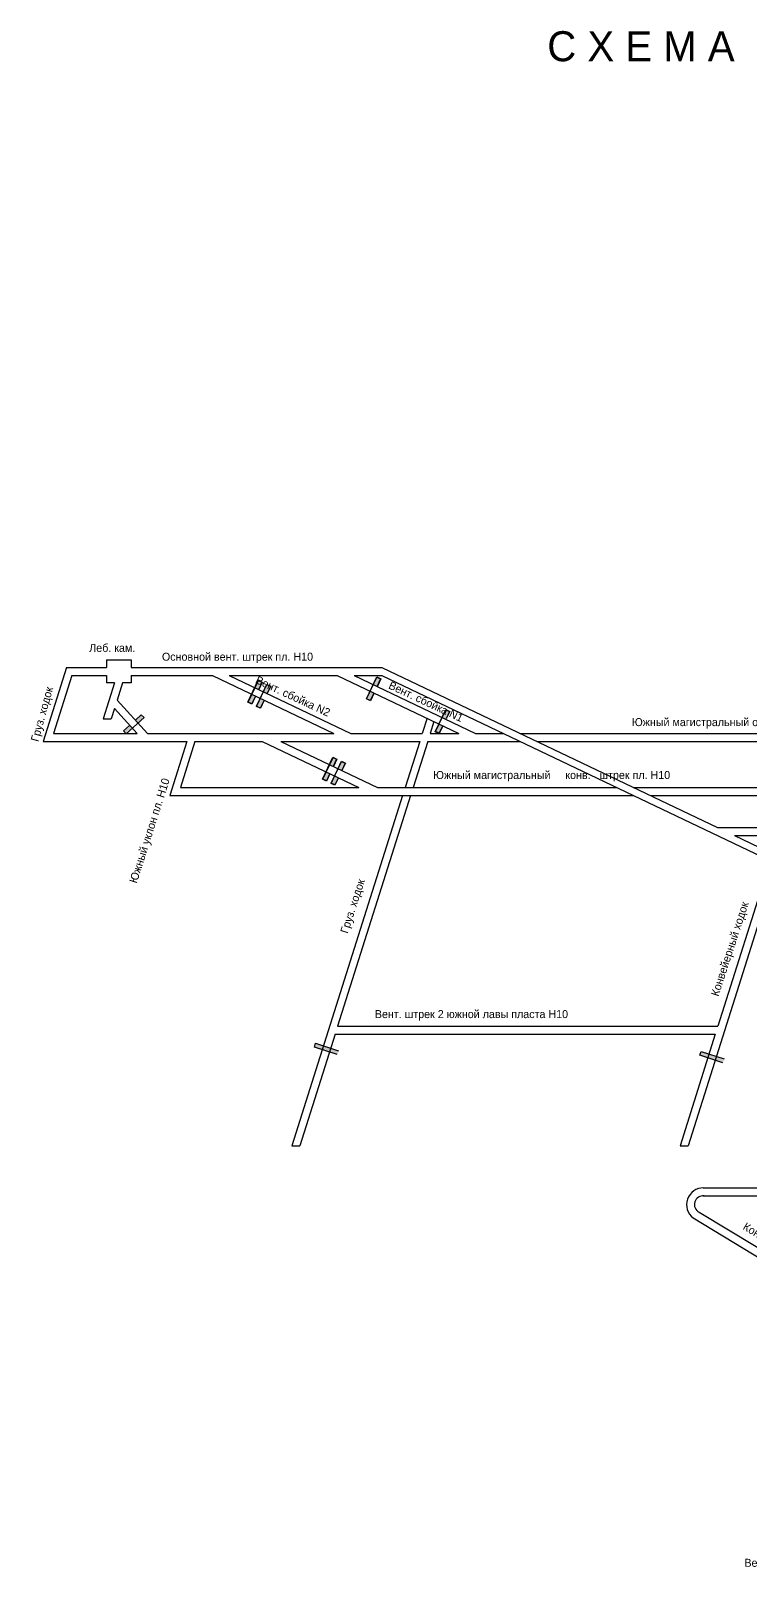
# Model space of a CAD drawing. Header units: millimetres. Extents: x -1214 to 420, y -473 to 386.
# Drawn here: x -1214 to -855, y -383 to 386 of the extents above; entities that cross this region are included whole.
import ezdxf

# ---------------------------------------------------------------- set-up
doc = ezdxf.new("R2010")
doc.units = ezdxf.units.MM
doc.layers.add('Двери', color=7, linetype='Continuous')
doc.layers.add('Перемычки', color=7, linetype='Continuous')

msp = doc.modelspace()

# ---------------------------------------------------------------- hatches: boundary and pattern name
at = {"layer": 'Двери'}
h = msp.add_hatch(color=256, dxfattribs=at)
h.paths.add_polyline_path([(-1040.85, 58.38), (-1039.09, 62.08), (-1041.08, 63.02), (-1042.84, 59.32), (-1042.75, 59.28), (-1041.03, 62.89), (-1039.22, 62.03), (-1040.94, 58.42)])
h.paths.add_polyline_path([(-1044.47, 55.67), (-1042.75, 59.28), (-1042.84, 59.32), (-1044.56, 55.71)])
h.paths.add_polyline_path([(-1044.34, 51.06), (-1042.58, 54.76), (-1042.67, 54.81), (-1044.39, 51.2), (-1046.19, 52.06), (-1044.47, 55.67), (-1044.56, 55.71), (-1046.33, 52.01)])
h = msp.add_hatch(color=3, dxfattribs=at)
h.paths.add_polyline_path([(-1039.22, 62.03), (-1041.03, 62.89), (-1042.75, 59.28), (-1040.94, 58.42)])
h.paths.add_polyline_path([(-1046.19, 52.06), (-1044.39, 51.2), (-1042.67, 54.81), (-1044.47, 55.67)])
h = msp.add_hatch(color=256, dxfattribs=at)
h.paths.add_polyline_path([(-1100.11, 56.7), (-1098.34, 60.41), (-1100.33, 61.35), (-1102.09, 57.65), (-1102, 57.61), (-1100.28, 61.22), (-1098.48, 60.36), (-1100.2, 56.75)])
h.paths.add_polyline_path([(-1103.72, 54), (-1102, 57.61), (-1102.09, 57.65), (-1103.81, 54.04)])
h.paths.add_polyline_path([(-1103.59, 49.39), (-1101.83, 53.09), (-1101.92, 53.14), (-1103.64, 49.53), (-1105.45, 50.39), (-1103.72, 54), (-1103.81, 54.04), (-1105.58, 50.34)])
h = msp.add_hatch(color=3, dxfattribs=at)
h.paths.add_polyline_path([(-1098.48, 60.36), (-1100.28, 61.22), (-1102, 57.61), (-1100.2, 56.75)])
h.paths.add_polyline_path([(-1105.45, 50.39), (-1103.64, 49.53), (-1101.92, 53.14), (-1103.72, 54)])
h = msp.add_hatch(color=256, dxfattribs=at)
h.paths.add_polyline_path([(-1095.83, 54.66), (-1094.06, 58.36), (-1096.05, 59.31), (-1097.81, 55.61), (-1097.72, 55.57), (-1096, 59.18), (-1094.2, 58.32), (-1095.92, 54.7)])
h.paths.add_polyline_path([(-1099.45, 51.96), (-1097.72, 55.57), (-1097.81, 55.61), (-1099.54, 52)])
h.paths.add_polyline_path([(-1099.32, 47.35), (-1097.55, 51.05), (-1097.64, 51.09), (-1099.36, 47.48), (-1101.17, 48.34), (-1099.45, 51.96), (-1099.54, 52), (-1101.3, 48.3)])
h = msp.add_hatch(color=3, dxfattribs=at)
h.paths.add_polyline_path([(-1094.2, 58.32), (-1096, 59.18), (-1097.72, 55.57), (-1095.92, 54.7)])
h.paths.add_polyline_path([(-1101.17, 48.34), (-1099.36, 47.48), (-1097.64, 51.09), (-1099.45, 51.96)])
h = msp.add_hatch(color=256, dxfattribs=at)
h.paths.add_polyline_path([(-1006.44, 42.02), (-1004.67, 45.72), (-1006.66, 46.67), (-1008.42, 42.97), (-1008.33, 42.93), (-1006.61, 46.54), (-1004.81, 45.68), (-1006.53, 42.07)])
h.paths.add_polyline_path([(-1010.05, 39.32), (-1008.33, 42.93), (-1008.42, 42.97), (-1010.14, 39.36)])
h.paths.add_polyline_path([(-1009.92, 34.71), (-1008.16, 38.41), (-1008.25, 38.46), (-1009.97, 34.85), (-1011.78, 35.71), (-1010.05, 39.32), (-1010.14, 39.36), (-1011.91, 35.66)])
h = msp.add_hatch(color=3, dxfattribs=at)
h.paths.add_polyline_path([(-1004.81, 45.68), (-1006.61, 46.54), (-1008.33, 42.93), (-1006.53, 42.07)])
h.paths.add_polyline_path([(-1011.78, 35.71), (-1009.97, 34.85), (-1008.25, 38.46), (-1010.05, 39.32)])
h = msp.add_hatch(color=256, dxfattribs=at)
h.paths.add_polyline_path([(-1161.83, 41.54), (-1158.79, 44.3), (-1157.31, 42.67), (-1160.35, 39.91), (-1160.42, 39.99), (-1157.45, 42.67), (-1158.8, 44.15), (-1161.76, 41.47)])
h.paths.add_polyline_path([(-1163.38, 37.3), (-1160.42, 39.99), (-1160.35, 39.91), (-1163.31, 37.23)])
h.paths.add_polyline_path([(-1167.83, 36.1), (-1164.79, 38.86), (-1164.72, 38.78), (-1167.69, 36.09), (-1166.34, 34.61), (-1163.38, 37.3), (-1163.31, 37.23), (-1166.35, 34.47)])
h = msp.add_hatch(color=3, dxfattribs=at)
h.paths.add_polyline_path([(-1158.8, 44.15), (-1157.45, 42.67), (-1160.42, 39.99), (-1161.76, 41.47)])
h.paths.add_polyline_path([(-1166.34, 34.61), (-1167.69, 36.09), (-1164.72, 38.78), (-1163.38, 37.3)])
h = msp.add_hatch(color=256, dxfattribs=at)
h.paths.add_polyline_path([(-1062.81, 18.25), (-1061.04, 21.95), (-1063.03, 22.9), (-1064.79, 19.2), (-1064.7, 19.16), (-1062.98, 22.77), (-1061.18, 21.91), (-1062.9, 18.3)])
h.paths.add_polyline_path([(-1066.42, 15.55), (-1064.7, 19.16), (-1064.79, 19.2), (-1066.51, 15.59)])
h.paths.add_polyline_path([(-1066.29, 10.94), (-1064.53, 14.64), (-1064.62, 14.69), (-1066.34, 11.08), (-1068.15, 11.94), (-1066.42, 15.55), (-1066.51, 15.59), (-1068.28, 11.89)])
h = msp.add_hatch(color=3, dxfattribs=at)
h.paths.add_polyline_path([(-1061.18, 21.91), (-1062.98, 22.77), (-1064.7, 19.16), (-1062.9, 18.3)])
h.paths.add_polyline_path([(-1068.15, 11.94), (-1066.34, 11.08), (-1064.62, 14.69), (-1066.42, 15.55)])
h = msp.add_hatch(color=256, dxfattribs=at)
h.paths.add_polyline_path([(-1058.53, 16.21), (-1056.76, 19.91), (-1058.75, 20.86), (-1060.51, 17.16), (-1060.42, 17.11), (-1058.7, 20.72), (-1056.9, 19.86), (-1058.62, 16.25)])
h.paths.add_polyline_path([(-1062.15, 13.5), (-1060.42, 17.11), (-1060.51, 17.16), (-1062.24, 13.55)])
h.paths.add_polyline_path([(-1062.02, 8.9), (-1060.25, 12.6), (-1060.34, 12.64), (-1062.06, 9.03), (-1063.87, 9.89), (-1062.15, 13.5), (-1062.24, 13.55), (-1064, 9.85)])
h = msp.add_hatch(color=3, dxfattribs=at)
h.paths.add_polyline_path([(-1056.9, 19.86), (-1058.7, 20.72), (-1060.42, 17.11), (-1058.62, 16.25)])
h.paths.add_polyline_path([(-1063.87, 9.89), (-1062.06, 9.03), (-1060.34, 12.64), (-1062.15, 13.5)])
at = {"layer": 'Перемычки'}
h = msp.add_hatch(color=256, dxfattribs=at)
h.paths.add_polyline_path([(-1072.45, -122.02), (-1068.55, -123.3), (-1068.52, -123.2), (-1072.32, -121.96), (-1071.7, -120.06), (-1067.9, -121.3), (-1067.87, -121.2), (-1071.77, -119.93)])
h.paths.add_polyline_path([(-1068.52, -123.2), (-1068.55, -123.3), (-1060.85, -125.81), (-1060.17, -123.72), (-1067.87, -121.2), (-1067.9, -121.3), (-1060.3, -123.78), (-1060.92, -125.69)])
h = msp.add_hatch(color=3, dxfattribs=at)
h.paths.add_polyline_path([(-1071.7, -120.06), (-1072.32, -121.96), (-1068.52, -123.2), (-1067.9, -121.3)])
h.paths.add_polyline_path([(-1064.72, -124.44), (-1064.1, -122.54), (-1067.9, -121.3), (-1068.52, -123.2)])
h.paths.add_polyline_path([(-1064.72, -124.44), (-1060.92, -125.69), (-1060.3, -123.78), (-1064.1, -122.54)])
h = msp.add_hatch(color=256, dxfattribs=at)
h.paths.add_polyline_path([(-879.75, -126.09), (-875.85, -127.37), (-875.82, -127.28), (-879.62, -126.03), (-879, -124.13), (-875.2, -125.38), (-875.17, -125.28), (-879.06, -124)])
h.paths.add_polyline_path([(-875.82, -127.28), (-875.85, -127.37), (-868.16, -129.9), (-867.47, -127.81), (-875.17, -125.28), (-875.2, -125.38), (-867.6, -127.87), (-868.22, -129.77)])
h = msp.add_hatch(color=3, dxfattribs=at)
h.paths.add_polyline_path([(-879, -124.13), (-879.62, -126.03), (-875.82, -127.28), (-875.2, -125.38)])
h.paths.add_polyline_path([(-872.02, -128.52), (-871.4, -126.62), (-875.2, -125.38), (-875.82, -127.28)])
h.paths.add_polyline_path([(-872.02, -128.52), (-868.22, -129.77), (-867.6, -127.87), (-871.4, -126.62)])

# ---------------------------------------------------------------- linework, layer by layer
for p, q in [((-1176.13, 71.55), (-1163.83, 71.55)), ((-1176.13, 71.55), (-1176.13, 67.75)), ((-1163.83, 71.55), (-1163.83, 67.75)), ((-1196.21, 67.75), (-1207.9, 30.79)), ((-1193.47, 63.75), (-1202.63, 34.79)), ((-1196.21, 67.75), (-1176.13, 67.75)), ((-1193.47, 63.75), (-1176.13, 63.75)), ((-1192.21, 67.75), (-1192.21, 67.75)), ((-1176.13, 63.75), (-1176.13, 60.07)), ((-1163.83, 67.75), (-1038.61, 67.75)), ((-1163.83, 63.75), (-1139.4, 63.75)), ((-1163.83, 63.75), (-1163.83, 60.07)), ((-1139.4, 63.75), (-1123.24, 63.75)), ((-1123.24, 63.75), (-1062.52, 34.78)), ((-1114.86, 63.75), (-1054.13, 34.78)), ((-1114.86, 63.75), (-1060.85, 63.75)), ((-1067.35, 63.75), (-1060.85, 63.75)), ((-1060.85, 63.75), (-1000.12, 34.78)), ((-1052.46, 63.75), (-991.74, 34.78)), ((-1052.46, 63.75), (-1038.61, 63.75)), ((-1044.81, 63.75), (-1038.61, 63.75)), ((-1038.61, 67.75), (-870.83, -12.27)), ((-1038.61, 63.75), (-517.19, -184.93)), ((-1172.12, 60.07), (-1177.81, 42.08)), ((-1172.12, 60.07), (-1176.13, 60.07)), ((-1168.12, 60.07), (-1170.84, 51.47)), ((-1163.83, 60.07), (-1168.12, 60.07)), ((-1172.19, 47.19), (-1173.81, 42.08)), ((-1172.19, 47.19), (-1160.94, 34.79)), ((-1170.84, 51.47), (-1155.7, 34.79)), ((-1177.81, 42.08), (-1173.81, 42.08)), ((-1016.01, 42.36), (-1018.41, 34.79)), ((-1012.54, 40.71), (-1014.41, 34.78)), ((-1207.9, 30.79), (-1136, 30.79)), ((-1202.63, 34.79), (-1160.94, 34.79)), ((-1155.7, 34.79), (-1062.52, 34.78)), ((-1136, 30.79), (-1144.55, 3.75)), ((-1132, 30.79), (-1139.29, 7.75)), ((-1132, 30.79), (-1098.39, 30.78)), ((-1098.39, 30.78), (-1050.08, 7.74)), ((-1089.15, 30.78), (-1040.83, 7.74)), ((-1089.15, 30.78), (-1019.68, 30.78)), ((-1054.13, 34.78), (-1018.41, 34.79)), ((-1019.68, 30.78), (-1026.96, 7.75)), ((-1015.68, 30.78), (-1022.96, 7.74)), ((-1015.68, 30.78), (-969.49, 30.78)), ((-1014.41, 34.78), (-1000.12, 34.78)), ((-1006.62, 34.78), (-1000.12, 34.78)), ((-991.74, 34.78), (-977.88, 34.78)), ((-969.49, 34.78), (-710.58, 34.78)), ((-961.11, 30.78), (-843.68, 30.78)), ((-1139.29, 7.75), (-1050.09, 7.75)), ((-1040.83, 7.74), (-921.16, 7.73)), ((-912.77, 7.73), (-795.32, 7.72)), ((-1144.61, 3.75), (-912.77, 3.73)), ((-1028.23, 3.75), (-1083.6, -171.29)), ((-1024.23, 3.75), (-1060.7, -111.54)), ((-904.38, 3.73), (-834.24, 3.72)), ((-870.83, -12.27), (-807.91, -12.28)), ((-862.44, -16.27), (-799.52, -16.28)), ((-862.44, -16.27), (-828.88, -32.28)), ((-841.06, -30.47), (-885.61, -171.31)), ((-844.53, -28.81), (-870.71, -111.56)), ((-1060.7, -111.54), (-870.71, -111.56)), ((-1061.96, -115.54), (-1079.6, -171.29)), ((-1061.96, -115.54), (-871.98, -115.56)), ((-871.98, -115.56), (-889.61, -171.31)), ((-1083.6, -171.29), (-1079.6, -171.29)), ((-889.61, -171.31), (-885.61, -171.31)), ((-878.1, -192.29), (-683.82, -192.29)), ((-878.1, -196.29), (-744.44, -196.29)), ((-883.01, -207.32), (-827.24, -241.06)), ((-880, -204.47), (-756.96, -278.91))]:
    msp.add_line(p, q)
for centre, radius, start, end in [((-877.96, -200.65), 8.36, 89.0028, 232.86319), ((-878.08, -200.59), 4.33, 82.564, 243.67)]:
    msp.add_arc(centre, radius, start, end)
at = {"layer": 'Двери'}
for points in [[(-1042.58, 54.76), (-1044.34, 51.06), (-1046.33, 52.01), (-1041.08, 63.02), (-1039.09, 62.08), (-1040.85, 58.38)], [(-1042.67, 54.81), (-1044.39, 51.2), (-1046.19, 52.06), (-1041.03, 62.89), (-1039.22, 62.03), (-1040.94, 58.42)], [(-1101.83, 53.09), (-1103.59, 49.39), (-1105.58, 50.34), (-1100.33, 61.35), (-1098.34, 60.41), (-1100.11, 56.7)], [(-1101.92, 53.14), (-1103.64, 49.53), (-1105.45, 50.39), (-1100.28, 61.22), (-1098.48, 60.36), (-1100.2, 56.75)], [(-1097.55, 51.05), (-1099.32, 47.35), (-1101.3, 48.3), (-1096.05, 59.31), (-1094.06, 58.36), (-1095.83, 54.66)], [(-1097.64, 51.09), (-1099.36, 47.48), (-1101.17, 48.34), (-1096, 59.18), (-1094.2, 58.32), (-1095.92, 54.7)], [(-1008.16, 38.41), (-1009.92, 34.71), (-1011.91, 35.66), (-1006.66, 46.67), (-1004.67, 45.72), (-1006.44, 42.02)], [(-1008.25, 38.46), (-1009.97, 34.85), (-1011.78, 35.71), (-1006.61, 46.54), (-1004.81, 45.68), (-1006.53, 42.07)], [(-1164.72, 38.78), (-1167.69, 36.09), (-1166.34, 34.61), (-1157.45, 42.67), (-1158.8, 44.15), (-1161.76, 41.47)], [(-1064.53, 14.64), (-1066.29, 10.94), (-1068.28, 11.89), (-1063.03, 22.9), (-1061.04, 21.95), (-1062.81, 18.25)], [(-1064.62, 14.69), (-1066.34, 11.08), (-1068.15, 11.94), (-1062.98, 22.77), (-1061.18, 21.91), (-1062.9, 18.3)], [(-1060.25, 12.6), (-1062.02, 8.9), (-1064, 9.85), (-1058.75, 20.86), (-1056.76, 19.91), (-1058.53, 16.21)], [(-1060.34, 12.64), (-1062.06, 9.03), (-1063.87, 9.89), (-1058.7, 20.72), (-1056.9, 19.86), (-1058.62, 16.25)]]:
    msp.add_lwpolyline(points, dxfattribs=at)
at = {"layer": 'Перемычки'}
for points in [[(-1060.92, -125.69), (-1072.32, -121.96), (-1071.7, -120.06), (-1060.3, -123.78)], [(-868.22, -129.77), (-879.62, -126.03), (-879, -124.13), (-867.6, -127.87)]]:
    msp.add_lwpolyline(points, dxfattribs=at)

# ---------------------------------------------------------------- texts
at = {"lineweight": 25}
msp.add_text('С Х Е М А  В Е Н Т И Л Я Ц И И  Ш А Х Т Ы  "Ц Е Н Т Р А Л Ь Н А Я"', height=15, dxfattribs=at).set_placement((-955.94, 370.68))
for s, p in [('Леб. кам.', (-1184.83, 75.55)), ('Основной вент. штрек пл. Н10', (-1148.5, 71.13)), ('Южный магистральный откат. штрек пл. Н10', (-913.63, 38.44)), ('Южный магистральный     конв.   штрек пл. Н10', (-1012.94, 12)), ('Вент. штрек 2 южной лавы пласта Н10', (-1042.1, -107.46)), ('Вент. штрек 3 южной лавы', (-857.42, -381.65))]:
    msp.add_text(s, height=4).set_placement(p)
for s, rotation, p in [('Вент. сбойка N2', 335, (-1102.13, 60.09)), ('Груз. ходок', 74.50185, (-1210.3, 30.38)), ('Вент. сбойка N1', 335, (-1035.64, 57.41)), ('Южный уклон пл. Н10', 72.36153, (-1161.1, -40.4)), ('Груз. ходок', 72, (-1055.68, -65.49)), ('Конвейерный ходок', 72, (-870.44, -96.89)), ('Конвейерный квершлаг пл. К7', 329, (-858.56, -212.77))]:
    msp.add_text(s, height=4, rotation=rotation).set_placement(p)

doc.saveas('drawing.dxf')
